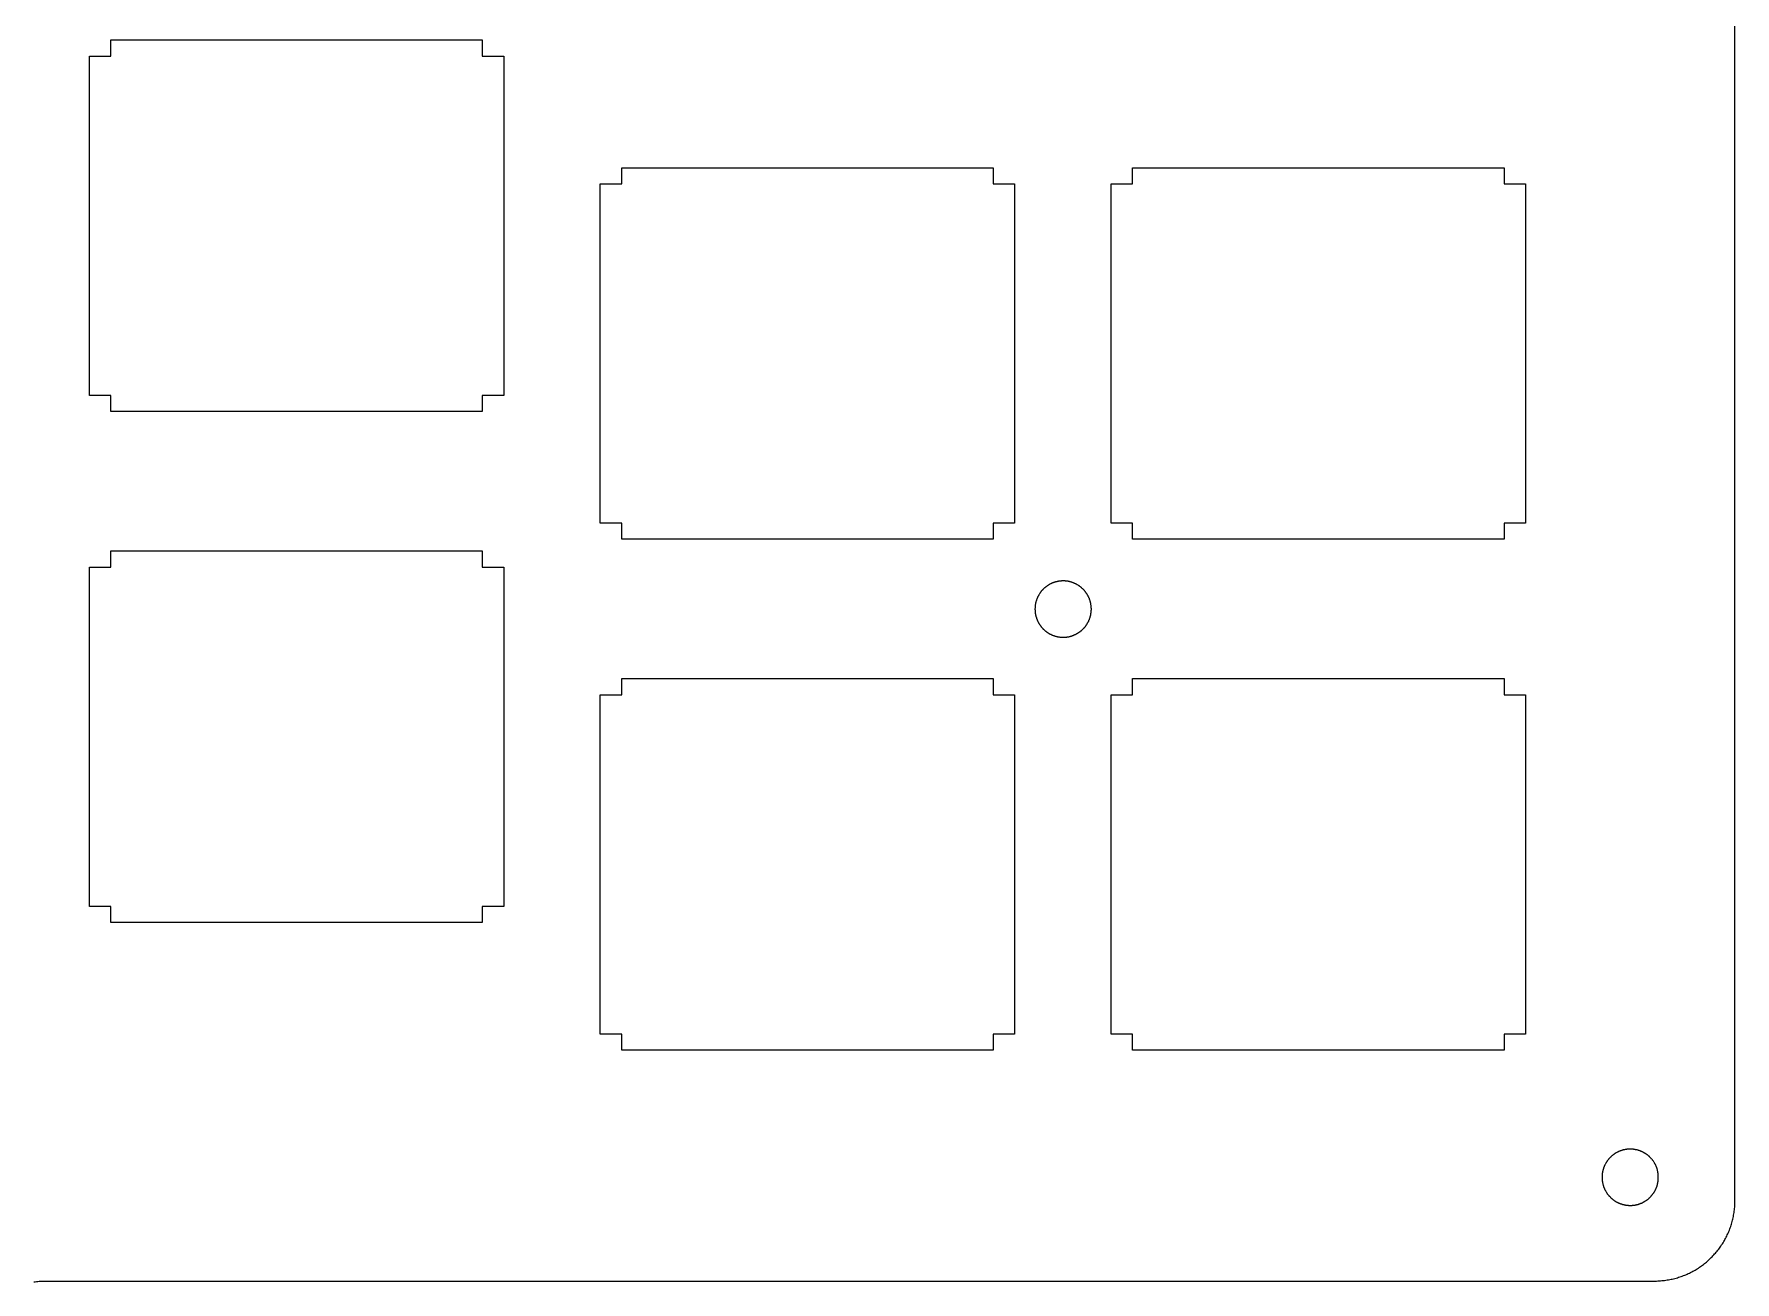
# Model space of a CAD drawing. Extents: x 0 to 154, y 0 to 134.
# Drawn here: x 90.2 to 153.6, y 34 to 80.6 of the extents above; entities that cross this region are included whole.
import ezdxf

# ---------------------------------------------------------------- set-up
doc = ezdxf.new("R2010")
doc.units = 0
doc.layers.add('LAYER_1', color=7, linetype='CONTINUOUS')

# ---------------------------------------------------------------- blocks, each defined once
blk = doc.blocks.new('BLOCK_2')
at = {"layer": 'LAYER_1', "color": 7}
for points in [[(132.7, 227.69), (132.7, 225.99), (130.43, 225.99), (130.43, 190.13), (132.7, 190.13), (132.7, 188.43), (171.96, 188.43), (171.96, 190.13), (174.22, 190.13), (174.22, 225.99), (171.96, 225.99), (171.96, 227.69), (132.7, 227.69)], [(24.7, 214.19), (24.7, 212.49), (22.43, 212.49), (22.43, 176.64), (24.7, 176.64), (24.7, 174.93), (63.96, 174.93), (63.96, 176.64), (66.22, 176.64), (66.22, 212.49), (63.96, 212.49), (63.96, 214.19), (24.7, 214.19)], [(78.7, 214.19), (78.7, 212.49), (76.43, 212.49), (76.43, 176.64), (78.7, 176.64), (78.7, 174.93), (117.96, 174.93), (117.96, 176.64), (120.22, 176.64), (120.22, 212.49), (117.96, 212.49), (117.96, 214.19), (78.7, 214.19)], [(132.7, 173.69), (132.7, 171.99), (130.43, 171.99), (130.43, 136.13), (132.7, 136.13), (132.7, 134.43), (171.96, 134.43), (171.96, 136.13), (174.22, 136.13), (174.22, 171.99), (171.96, 171.99), (171.96, 173.69), (132.7, 173.69)], [(24.7, 160.2), (24.7, 158.49), (22.43, 158.49), (22.43, 122.64), (24.7, 122.64), (24.7, 120.93), (63.96, 120.93), (63.96, 122.64), (66.22, 122.64), (66.22, 158.49), (63.96, 158.49), (63.96, 160.2), (24.7, 160.2)], [(78.7, 160.2), (78.7, 158.49), (76.43, 158.49), (76.43, 122.64), (78.7, 122.64), (78.7, 120.93), (117.96, 120.93), (117.96, 122.64), (120.22, 122.64), (120.22, 158.49), (117.96, 158.49), (117.96, 160.2), (78.7, 160.2)]]:
    blk.add_lwpolyline(points, dxfattribs=at)
for points in [[(180.11, 96.44, 0), (179.97, 96.46, 0), (179.83, 96.48, 0), (179.69, 96.49, 0), (179.55, 96.51, 0), (179.41, 96.52, 0), (179.27, 96.53, 0), (179.12, 96.54, 0), (178.98, 96.54, 0), (178.84, 96.54, 0), (178.76, 96.54, 0), (178.64, 96.54, 0), (178.41, 96.54, 0), (178.08, 96.54, 0), (177.65, 96.54, 0), (177.12, 96.54, 0), (176.5, 96.54, 0), (175.79, 96.54, 0), (174.98, 96.54, 0), (174.09, 96.54, 0), (173.11, 96.54, 0), (172.04, 96.54, 0), (170.89, 96.54, 0), (169.67, 96.54, 0), (168.36, 96.54, 0), (166.98, 96.54, 0), (165.53, 96.54, 0), (164.01, 96.54, 0), (162.41, 96.54, 0), (160.76, 96.54, 0), (159.03, 96.54, 0), (157.25, 96.54, 0), (155.41, 96.54, 0), (153.5, 96.54, 0), (151.55, 96.54, 0), (149.54, 96.54, 0), (147.47, 96.54, 0), (145.37, 96.54, 0), (143.21, 96.54, 0), (141.01, 96.54, 0), (138.77, 96.54, 0), (136.48, 96.54, 0), (134.16, 96.54, 0), (131.81, 96.54, 0), (129.42, 96.54, 0), (127, 96.54, 0), (124.55, 96.54, 0), (122.08, 96.54, 0), (119.58, 96.54, 0), (117.06, 96.54, 0), (114.52, 96.54, 0), (111.96, 96.54, 0), (109.38, 96.54, 0), (106.79, 96.54, 0), (104.19, 96.54, 0), (101.59, 96.54, 0), (98.97, 96.54, 0), (96.36, 96.54, 0), (93.73, 96.54, 0), (91.11, 96.54, 0), (88.5, 96.54, 0), (85.88, 96.54, 0), (83.28, 96.54, 0), (80.68, 96.54, 0), (78.09, 96.54, 0), (75.52, 96.54, 0), (72.96, 96.54, 0), (70.42, 96.54, 0), (67.9, 96.54, 0), (65.4, 96.54, 0), (62.93, 96.54, 0), (60.48, 96.54, 0), (58.06, 96.54, 0), (55.67, 96.54, 0), (53.32, 96.54, 0), (51, 96.54, 0), (48.72, 96.54, 0), (46.48, 96.54, 0), (44.28, 96.54, 0), (42.12, 96.54, 0), (40.02, 96.54, 0), (37.96, 96.54, 0), (35.95, 96.54, 0), (33.99, 96.54, 0), (32.1, 96.54, 0), (30.25, 96.54, 0), (28.47, 96.54, 0), (26.75, 96.54, 0), (25.1, 96.54, 0), (23.51, 96.54, 0), (21.99, 96.54, 0), (20.54, 96.54, 0), (19.16, 96.54, 0), (17.86, 96.54, 0), (16.64, 96.54, 0), (15.49, 96.54, 0), (14.43, 96.54, 0), (13.45, 96.54, 0), (12.56, 96.54, 0), (11.76, 96.54, 0), (11.05, 96.54, 0), (10.43, 96.54, 0), (9.91, 96.54, 0), (9.48, 96.54, 0), (9.16, 96.54, 0), (8.93, 96.54, 0), (8.81, 96.54, 0), (8.74, 96.54, 0), (8.59, 96.54, 0), (8.45, 96.55, 0), (8.31, 96.56, 0), (8.16, 96.56, 0), (8.02, 96.58, 0), (7.88, 96.59, 0), (7.74, 96.61, 0), (7.6, 96.62, 0), (7.46, 96.65, 0), (7.32, 96.67, 0), (7.19, 96.69, 0), (7.05, 96.72, 0), (6.91, 96.75, 0), (6.78, 96.78, 0), (6.64, 96.82, 0), (6.51, 96.85, 0), (6.38, 96.89, 0), (6.25, 96.93, 0), (6.11, 96.97, 0), (5.98, 97.02, 0), (5.86, 97.06, 0), (5.73, 97.11, 0), (5.6, 97.16, 0), (5.48, 97.21, 0), (5.35, 97.27, 0), (5.23, 97.32, 0), (5.1, 97.38, 0), (4.98, 97.44, 0), (4.86, 97.5, 0), (4.74, 97.57, 0), (4.62, 97.63, 0), (4.51, 97.7, 0), (4.39, 97.77, 0), (4.28, 97.84, 0), (4.16, 97.91, 0), (4.05, 97.99, 0), (3.94, 98.06, 0), (3.83, 98.14, 0), (3.72, 98.22, 0), (3.61, 98.3, 0), (3.51, 98.38, 0), (3.4, 98.47, 0), (3.3, 98.55, 0), (3.2, 98.64, 0), (3.1, 98.73, 0), (3, 98.82, 0), (2.9, 98.91, 0), (2.8, 99.01, 0), (2.71, 99.1, 0), (2.62, 99.2, 0), (2.53, 99.3, 0), (2.44, 99.4, 0), (2.35, 99.5, 0), (2.26, 99.6, 0), (2.17, 99.7, 0), (2.09, 99.81, 0), (2.01, 99.92, 0), (1.93, 100.02, 0), (1.85, 100.13, 0), (1.77, 100.24, 0), (1.7, 100.36, 0), (1.62, 100.47, 0), (1.55, 100.58, 0), (1.48, 100.7, 0), (1.41, 100.81, 0), (1.35, 100.93, 0), (1.28, 101.05, 0), (1.22, 101.17, 0), (1.16, 101.29, 0), (1.1, 101.41, 0), (1.04, 101.54, 0), (0.99, 101.66, 0), (0.93, 101.79, 0), (0.88, 101.91, 0), (0.83, 102.04, 0), (0.79, 102.17, 0), (0.74, 102.3, 0), (0.7, 102.43, 0), (0.66, 102.56, 0), (0.62, 102.69, 0), (0.58, 102.83, 0), (0.55, 102.96, 0), (0.51, 103.09, 0), (0.48, 103.23, 0), (0.45, 103.36, 0), (0.43, 103.5, 0), (0.4, 103.64, 0), (0.38, 103.78, 0), (0.36, 103.92, 0), (0.34, 104.06, 0), (0.33, 104.2, 0), (0.32, 104.34, 0), (0.31, 104.48, 0), (0.3, 104.63, 0), (0.29, 104.77, 0), (0.29, 104.91, 0), (0.29, 105.05, 0), (0.29, 105.13, 0), (0.29, 105.36, 0), (0.29, 105.73, 0), (0.29, 106.23, 0), (0.29, 106.87, 0), (0.29, 107.64, 0), (0.29, 108.54, 0), (0.29, 109.56, 0), (0.29, 110.71, 0), (0.29, 111.98, 0), (0.29, 113.36, 0), (0.29, 114.85, 0), (0.29, 116.45, 0), (0.29, 118.17, 0), (0.29, 119.98, 0), (0.29, 121.9, 0), (0.29, 123.91, 0), (0.29, 126.02, 0), (0.29, 128.22, 0), (0.29, 130.51, 0), (0.29, 132.89, 0), (0.29, 135.35, 0), (0.29, 137.89, 0), (0.29, 140.5, 0), (0.29, 143.19, 0), (0.29, 145.96, 0), (0.29, 148.79, 0), (0.29, 151.68, 0), (0.29, 154.63, 0), (0.29, 157.65, 0), (0.29, 160.72, 0), (0.29, 163.84, 0), (0.29, 167.02, 0), (0.29, 170.24, 0), (0.29, 173.5, 0), (0.29, 176.81, 0), (0.29, 180.15, 0), (0.29, 183.53, 0), (0.29, 186.94, 0), (0.29, 190.37, 0), (0.29, 193.84, 0), (0.29, 197.32, 0), (0.29, 200.83, 0), (0.29, 204.35, 0), (0.29, 207.89, 0), (0.29, 211.44, 0), (0.29, 214.99, 0), (0.29, 218.55, 0), (0.29, 222.12, 0), (0.29, 225.68, 0), (0.29, 229.23, 0)], [(74.28, 167.55, 0), (74.28, 167.5, 0), (74.27, 167.45, 0), (74.27, 167.4, 0), (74.27, 167.36, 0), (74.27, 167.31, 0), (74.26, 167.26, 0), (74.26, 167.22, 0), (74.25, 167.17, 0), (74.25, 167.13, 0), (74.24, 167.08, 0), (74.23, 167.03, 0), (74.22, 166.99, 0), (74.21, 166.94, 0), (74.21, 166.9, 0), (74.19, 166.86, 0), (74.18, 166.81, 0), (74.17, 166.77, 0), (74.16, 166.72, 0), (74.15, 166.68, 0), (74.13, 166.64, 0), (74.12, 166.59, 0), (74.11, 166.55, 0), (74.09, 166.51, 0), (74.07, 166.47, 0), (74.06, 166.43, 0), (74.04, 166.38, 0), (74.02, 166.34, 0), (74, 166.3, 0), (73.99, 166.26, 0), (73.97, 166.22, 0), (73.95, 166.18, 0), (73.92, 166.14, 0), (73.9, 166.1, 0), (73.88, 166.07, 0), (73.86, 166.03, 0), (73.84, 165.99, 0), (73.81, 165.95, 0), (73.79, 165.91, 0), (73.76, 165.88, 0), (73.74, 165.84, 0), (73.71, 165.81, 0), (73.69, 165.77, 0), (73.66, 165.74, 0), (73.63, 165.7, 0), (73.61, 165.67, 0), (73.58, 165.63, 0), (73.55, 165.6, 0), (73.52, 165.57, 0), (73.49, 165.53, 0), (73.46, 165.5, 0), (73.43, 165.47, 0), (73.4, 165.44, 0), (73.37, 165.41, 0), (73.34, 165.38, 0), (73.3, 165.35, 0), (73.27, 165.32, 0), (73.24, 165.29, 0), (73.2, 165.26, 0), (73.17, 165.23, 0), (73.14, 165.2, 0), (73.1, 165.18, 0), (73.07, 165.15, 0), (73.03, 165.12, 0), (72.99, 165.1, 0), (72.96, 165.07, 0), (72.92, 165.05, 0), (72.88, 165.03, 0), (72.85, 165, 0), (72.81, 164.98, 0), (72.77, 164.96, 0), (72.73, 164.94, 0), (72.69, 164.91, 0), (72.65, 164.9, 0), (72.61, 164.88, 0), (72.57, 164.85, 0), (72.53, 164.84, 0), (72.49, 164.82, 0), (72.45, 164.8, 0), (72.41, 164.78, 0), (72.37, 164.77, 0), (72.32, 164.75, 0), (72.28, 164.74, 0), (72.24, 164.72, 0), (72.2, 164.71, 0), (72.15, 164.69, 0), (72.11, 164.68, 0), (72.07, 164.67, 0), (72.02, 164.66, 0), (71.98, 164.65, 0), (71.93, 164.64, 0), (71.89, 164.63, 0), (71.84, 164.62, 0), (71.8, 164.61, 0), (71.75, 164.6, 0), (71.71, 164.6, 0), (71.66, 164.59, 0), (71.62, 164.59, 0), (71.57, 164.58, 0), (71.52, 164.58, 0), (71.48, 164.57, 0), (71.43, 164.57, 0), (71.38, 164.57, 0), (71.34, 164.57, 0), (71.29, 164.57, 0), (71.24, 164.57, 0), (71.19, 164.57, 0), (71.15, 164.57, 0), (71.1, 164.58, 0), (71.05, 164.58, 0), (71.01, 164.59, 0), (70.96, 164.59, 0), (70.91, 164.59, 0), (70.87, 164.6, 0), (70.82, 164.61, 0), (70.78, 164.62, 0), (70.73, 164.62, 0), (70.69, 164.63, 0), (70.64, 164.64, 0), (70.6, 164.65, 0), (70.55, 164.66, 0), (70.51, 164.68, 0), (70.47, 164.69, 0), (70.42, 164.7, 0), (70.38, 164.72, 0), (70.34, 164.73, 0), (70.3, 164.74, 0), (70.25, 164.76, 0), (70.21, 164.78, 0), (70.17, 164.79, 0), (70.13, 164.81, 0), (70.09, 164.83, 0), (70.05, 164.85, 0), (70.01, 164.87, 0), (69.97, 164.88, 0), (69.93, 164.91, 0), (69.89, 164.93, 0), (69.85, 164.95, 0), (69.81, 164.97, 0), (69.77, 164.99, 0), (69.73, 165.01, 0), (69.7, 165.04, 0), (69.66, 165.06, 0), (69.62, 165.09, 0), (69.59, 165.11, 0), (69.55, 165.14, 0), (69.52, 165.16, 0), (69.48, 165.19, 0), (69.45, 165.22, 0), (69.41, 165.25, 0), (69.38, 165.27, 0), (69.34, 165.3, 0), (69.31, 165.33, 0), (69.28, 165.36, 0), (69.25, 165.39, 0), (69.21, 165.42, 0), (69.18, 165.45, 0), (69.15, 165.49, 0), (69.12, 165.52, 0), (69.09, 165.55, 0), (69.06, 165.58, 0), (69.03, 165.62, 0), (69.01, 165.65, 0), (68.98, 165.68, 0), (68.95, 165.72, 0), (68.92, 165.75, 0), (68.9, 165.79, 0), (68.87, 165.82, 0), (68.85, 165.86, 0), (68.82, 165.9, 0), (68.8, 165.93, 0), (68.77, 165.97, 0), (68.75, 166.01, 0), (68.73, 166.05, 0), (68.71, 166.09, 0), (68.68, 166.12, 0), (68.66, 166.16, 0), (68.64, 166.2, 0), (68.62, 166.24, 0), (68.6, 166.28, 0), (68.58, 166.32, 0), (68.57, 166.36, 0), (68.55, 166.41, 0), (68.53, 166.45, 0), (68.52, 166.49, 0), (68.5, 166.53, 0), (68.49, 166.57, 0), (68.47, 166.62, 0), (68.46, 166.66, 0), (68.44, 166.7, 0), (68.43, 166.75, 0), (68.42, 166.79, 0), (68.41, 166.83, 0), (68.4, 166.88, 0), (68.39, 166.92, 0), (68.38, 166.97, 0), (68.37, 167.01, 0), (68.36, 167.06, 0), (68.36, 167.1, 0), (68.35, 167.15, 0), (68.34, 167.19, 0), (68.34, 167.24, 0), (68.33, 167.29, 0), (68.33, 167.33, 0), (68.33, 167.38, 0), (68.33, 167.43, 0), (68.32, 167.47, 0), (68.32, 167.52, 0), (68.32, 167.57, 0), (68.32, 167.62, 0), (68.33, 167.66, 0), (68.33, 167.71, 0), (68.33, 167.76, 0), (68.33, 167.81, 0), (68.34, 167.85, 0), (68.34, 167.9, 0), (68.35, 167.94, 0), (68.36, 167.99, 0), (68.36, 168.03, 0), (68.37, 168.08, 0), (68.38, 168.12, 0), (68.39, 168.17, 0), (68.4, 168.21, 0), (68.41, 168.26, 0), (68.42, 168.3, 0), (68.43, 168.35, 0), (68.44, 168.39, 0), (68.46, 168.43, 0), (68.47, 168.48, 0), (68.49, 168.52, 0), (68.5, 168.56, 0), (68.52, 168.6, 0), (68.53, 168.65, 0), (68.55, 168.69, 0), (68.57, 168.73, 0), (68.58, 168.77, 0), (68.6, 168.81, 0), (68.62, 168.85, 0), (68.64, 168.89, 0), (68.66, 168.93, 0), (68.68, 168.97, 0), (68.71, 169.01, 0), (68.73, 169.04, 0), (68.75, 169.08, 0), (68.77, 169.12, 0), (68.8, 169.16, 0), (68.82, 169.19, 0), (68.85, 169.23, 0), (68.87, 169.27, 0), (68.9, 169.3, 0), (68.92, 169.34, 0), (68.95, 169.37, 0), (68.98, 169.41, 0), (69.01, 169.44, 0), (69.03, 169.48, 0), (69.06, 169.51, 0), (69.09, 169.54, 0), (69.12, 169.58, 0), (69.15, 169.61, 0), (69.18, 169.64, 0), (69.21, 169.67, 0), (69.25, 169.7, 0), (69.28, 169.73, 0), (69.31, 169.76, 0), (69.34, 169.79, 0), (69.38, 169.82, 0), (69.41, 169.85, 0), (69.45, 169.88, 0), (69.48, 169.9, 0), (69.52, 169.93, 0), (69.55, 169.96, 0), (69.59, 169.98, 0), (69.62, 170.01, 0), (69.66, 170.03, 0), (69.7, 170.06, 0), (69.73, 170.08, 0), (69.77, 170.1, 0), (69.81, 170.12, 0), (69.85, 170.15, 0), (69.89, 170.17, 0), (69.93, 170.19, 0), (69.97, 170.21, 0), (70.01, 170.23, 0), (70.05, 170.25, 0), (70.09, 170.26, 0), (70.13, 170.28, 0), (70.17, 170.3, 0), (70.21, 170.32, 0), (70.25, 170.33, 0), (70.3, 170.35, 0), (70.34, 170.36, 0), (70.38, 170.38, 0), (70.42, 170.39, 0), (70.47, 170.4, 0), (70.51, 170.42, 0), (70.55, 170.43, 0), (70.6, 170.44, 0), (70.64, 170.45, 0), (70.69, 170.46, 0), (70.73, 170.47, 0), (70.78, 170.48, 0), (70.82, 170.48, 0), (70.87, 170.49, 0), (70.91, 170.5, 0), (70.96, 170.5, 0), (71.01, 170.51, 0), (71.05, 170.51, 0), (71.1, 170.52, 0), (71.15, 170.52, 0), (71.19, 170.52, 0), (71.24, 170.52, 0), (71.29, 170.52, 0), (71.34, 170.52, 0), (71.38, 170.52, 0), (71.43, 170.52, 0), (71.48, 170.52, 0), (71.52, 170.51, 0), (71.57, 170.51, 0), (71.62, 170.51, 0), (71.66, 170.5, 0), (71.71, 170.5, 0), (71.75, 170.49, 0), (71.8, 170.48, 0), (71.84, 170.47, 0), (71.89, 170.46, 0), (71.93, 170.46, 0), (71.98, 170.44, 0), (72.02, 170.43, 0), (72.07, 170.42, 0), (72.11, 170.41, 0), (72.15, 170.4, 0), (72.2, 170.38, 0), (72.24, 170.37, 0), (72.28, 170.36, 0), (72.32, 170.34, 0), (72.37, 170.32, 0), (72.41, 170.31, 0), (72.45, 170.29, 0), (72.49, 170.27, 0), (72.53, 170.26, 0), (72.57, 170.24, 0), (72.61, 170.22, 0), (72.65, 170.2, 0), (72.69, 170.18, 0), (72.73, 170.16, 0), (72.77, 170.13, 0), (72.81, 170.11, 0), (72.85, 170.09, 0), (72.88, 170.07, 0), (72.92, 170.04, 0), (72.96, 170.02, 0), (72.99, 169.99, 0), (73.03, 169.97, 0), (73.07, 169.94, 0), (73.1, 169.91, 0), (73.14, 169.89, 0), (73.17, 169.86, 0), (73.2, 169.83, 0), (73.24, 169.8, 0), (73.27, 169.78, 0), (73.3, 169.75, 0), (73.34, 169.72, 0), (73.37, 169.69, 0), (73.4, 169.66, 0), (73.43, 169.62, 0), (73.46, 169.59, 0), (73.49, 169.56, 0), (73.52, 169.53, 0), (73.55, 169.49, 0), (73.58, 169.46, 0), (73.61, 169.43, 0), (73.63, 169.39, 0), (73.66, 169.36, 0), (73.69, 169.32, 0), (73.71, 169.29, 0), (73.74, 169.25, 0), (73.76, 169.21, 0), (73.79, 169.18, 0), (73.81, 169.14, 0), (73.84, 169.1, 0), (73.86, 169.06, 0), (73.88, 169.03, 0), (73.9, 168.99, 0), (73.92, 168.95, 0), (73.95, 168.91, 0), (73.97, 168.87, 0), (73.99, 168.83, 0), (74, 168.79, 0), (74.02, 168.75, 0), (74.04, 168.71, 0), (74.06, 168.67, 0), (74.07, 168.62, 0), (74.09, 168.58, 0), (74.11, 168.54, 0), (74.12, 168.5, 0), (74.13, 168.46, 0), (74.15, 168.41, 0), (74.16, 168.37, 0), (74.17, 168.32, 0), (74.18, 168.28, 0), (74.19, 168.24, 0), (74.21, 168.19, 0), (74.21, 168.15, 0), (74.22, 168.1, 0), (74.23, 168.06, 0), (74.24, 168.01, 0), (74.25, 167.97, 0), (74.25, 167.92, 0), (74.26, 167.87, 0), (74.26, 167.83, 0), (74.27, 167.78, 0), (74.27, 167.74, 0), (74.27, 167.69, 0), (74.27, 167.64, 0), (74.28, 167.59, 0), (74.28, 167.55, 0)], [(14.34, 107.5, 0), (14.34, 107.46, 0), (14.34, 107.41, 0), (14.33, 107.36, 0), (14.33, 107.31, 0), (14.33, 107.27, 0), (14.32, 107.22, 0), (14.32, 107.18, 0), (14.31, 107.13, 0), (14.31, 107.08, 0), (14.3, 107.04, 0), (14.29, 106.99, 0), (14.29, 106.95, 0), (14.28, 106.9, 0), (14.27, 106.86, 0), (14.26, 106.81, 0), (14.25, 106.77, 0), (14.23, 106.72, 0), (14.22, 106.68, 0), (14.21, 106.64, 0), (14.2, 106.59, 0), (14.18, 106.55, 0), (14.17, 106.51, 0), (14.15, 106.47, 0), (14.14, 106.42, 0), (14.12, 106.38, 0), (14.1, 106.34, 0), (14.09, 106.3, 0), (14.07, 106.26, 0), (14.05, 106.22, 0), (14.03, 106.18, 0), (14.01, 106.14, 0), (13.99, 106.1, 0), (13.97, 106.06, 0), (13.94, 106.02, 0), (13.92, 105.98, 0), (13.9, 105.95, 0), (13.88, 105.91, 0), (13.85, 105.87, 0), (13.83, 105.84, 0), (13.8, 105.8, 0), (13.78, 105.76, 0), (13.75, 105.73, 0), (13.72, 105.69, 0), (13.7, 105.66, 0), (13.67, 105.62, 0), (13.64, 105.59, 0), (13.61, 105.56, 0), (13.58, 105.52, 0), (13.55, 105.49, 0), (13.52, 105.46, 0), (13.49, 105.43, 0), (13.46, 105.39, 0), (13.43, 105.36, 0), (13.4, 105.33, 0), (13.37, 105.3, 0), (13.33, 105.27, 0), (13.3, 105.25, 0), (13.27, 105.22, 0), (13.23, 105.19, 0), (13.2, 105.16, 0), (13.16, 105.13, 0), (13.13, 105.11, 0), (13.09, 105.08, 0), (13.06, 105.06, 0), (13.02, 105.03, 0), (12.98, 105.01, 0), (12.95, 104.98, 0), (12.91, 104.96, 0), (12.87, 104.94, 0), (12.83, 104.92, 0), (12.79, 104.89, 0), (12.75, 104.87, 0), (12.71, 104.85, 0), (12.67, 104.83, 0), (12.63, 104.81, 0), (12.59, 104.79, 0), (12.55, 104.78, 0), (12.51, 104.76, 0), (12.47, 104.74, 0), (12.43, 104.72, 0), (12.39, 104.71, 0), (12.35, 104.69, 0), (12.3, 104.68, 0), (12.26, 104.67, 0), (12.22, 104.65, 0), (12.17, 104.64, 0), (12.13, 104.63, 0), (12.09, 104.62, 0), (12.04, 104.61, 0), (12, 104.59, 0), (11.95, 104.59, 0), (11.91, 104.58, 0), (11.86, 104.57, 0), (11.82, 104.56, 0), (11.77, 104.56, 0), (11.72, 104.55, 0), (11.68, 104.54, 0), (11.63, 104.54, 0), (11.59, 104.54, 0), (11.54, 104.53, 0), (11.49, 104.53, 0), (11.45, 104.53, 0), (11.4, 104.53, 0), (11.35, 104.53, 0), (11.3, 104.53, 0), (11.26, 104.53, 0), (11.21, 104.53, 0), (11.16, 104.53, 0), (11.12, 104.54, 0), (11.07, 104.54, 0), (11.02, 104.55, 0), (10.98, 104.55, 0), (10.93, 104.56, 0), (10.89, 104.56, 0), (10.84, 104.57, 0), (10.79, 104.58, 0), (10.75, 104.59, 0), (10.71, 104.6, 0), (10.66, 104.61, 0), (10.62, 104.62, 0), (10.57, 104.63, 0), (10.53, 104.64, 0), (10.49, 104.66, 0), (10.44, 104.67, 0), (10.4, 104.69, 0), (10.36, 104.7, 0), (10.32, 104.72, 0), (10.27, 104.73, 0), (10.23, 104.75, 0), (10.19, 104.77, 0), (10.15, 104.78, 0), (10.11, 104.8, 0), (10.07, 104.82, 0), (10.03, 104.84, 0), (9.99, 104.86, 0), (9.95, 104.88, 0), (9.91, 104.9, 0), (9.87, 104.93, 0), (9.83, 104.95, 0), (9.8, 104.97, 0), (9.76, 105, 0), (9.72, 105.02, 0), (9.69, 105.04, 0), (9.65, 105.07, 0), (9.61, 105.09, 0), (9.58, 105.12, 0), (9.54, 105.15, 0), (9.51, 105.17, 0), (9.47, 105.2, 0), (9.44, 105.23, 0), (9.41, 105.26, 0), (9.37, 105.29, 0), (9.34, 105.32, 0), (9.31, 105.35, 0), (9.28, 105.38, 0), (9.25, 105.41, 0), (9.21, 105.44, 0), (9.18, 105.47, 0), (9.15, 105.51, 0), (9.13, 105.54, 0), (9.1, 105.57, 0), (9.07, 105.61, 0), (9.04, 105.64, 0), (9.01, 105.67, 0), (8.99, 105.71, 0), (8.96, 105.75, 0), (8.93, 105.78, 0), (8.91, 105.82, 0), (8.88, 105.85, 0), (8.86, 105.89, 0), (8.84, 105.93, 0), (8.81, 105.97, 0), (8.79, 106, 0), (8.77, 106.04, 0), (8.75, 106.08, 0), (8.73, 106.12, 0), (8.7, 106.16, 0), (8.69, 106.2, 0), (8.67, 106.24, 0), (8.65, 106.28, 0), (8.63, 106.32, 0), (8.61, 106.36, 0), (8.59, 106.41, 0), (8.58, 106.45, 0), (8.56, 106.49, 0), (8.55, 106.53, 0), (8.53, 106.57, 0), (8.52, 106.62, 0), (8.51, 106.66, 0), (8.49, 106.7, 0), (8.48, 106.75, 0), (8.47, 106.79, 0), (8.46, 106.83, 0), (8.45, 106.88, 0), (8.44, 106.92, 0), (8.43, 106.97, 0), (8.43, 107.02, 0), (8.42, 107.06, 0), (8.41, 107.11, 0), (8.41, 107.15, 0), (8.4, 107.2, 0), (8.4, 107.25, 0), (8.39, 107.29, 0), (8.39, 107.34, 0), (8.39, 107.39, 0), (8.39, 107.43, 0), (8.39, 107.48, 0), (8.39, 107.53, 0), (8.39, 107.58, 0), (8.39, 107.62, 0), (8.39, 107.67, 0), (8.39, 107.72, 0), (8.4, 107.76, 0), (8.4, 107.81, 0), (8.41, 107.86, 0), (8.41, 107.9, 0), (8.42, 107.95, 0), (8.43, 107.99, 0), (8.43, 108.04, 0), (8.44, 108.08, 0), (8.45, 108.13, 0), (8.46, 108.17, 0), (8.47, 108.22, 0), (8.48, 108.26, 0), (8.49, 108.3, 0), (8.51, 108.35, 0), (8.52, 108.39, 0), (8.53, 108.43, 0), (8.55, 108.48, 0), (8.56, 108.52, 0), (8.58, 108.56, 0), (8.59, 108.6, 0), (8.61, 108.64, 0), (8.63, 108.69, 0), (8.65, 108.73, 0), (8.67, 108.77, 0), (8.69, 108.81, 0), (8.7, 108.85, 0), (8.73, 108.89, 0), (8.75, 108.92, 0), (8.77, 108.96, 0), (8.79, 109, 0), (8.81, 109.04, 0), (8.84, 109.08, 0), (8.86, 109.12, 0), (8.88, 109.15, 0), (8.91, 109.19, 0), (8.93, 109.23, 0), (8.96, 109.26, 0), (8.99, 109.3, 0), (9.01, 109.33, 0), (9.04, 109.37, 0), (9.07, 109.4, 0), (9.1, 109.43, 0), (9.13, 109.47, 0), (9.15, 109.5, 0), (9.18, 109.53, 0), (9.21, 109.56, 0), (9.25, 109.6, 0), (9.28, 109.63, 0), (9.31, 109.66, 0), (9.34, 109.69, 0), (9.37, 109.72, 0), (9.41, 109.75, 0), (9.44, 109.78, 0), (9.47, 109.8, 0), (9.51, 109.83, 0), (9.54, 109.86, 0), (9.58, 109.89, 0), (9.61, 109.91, 0), (9.65, 109.94, 0), (9.69, 109.96, 0), (9.72, 109.99, 0), (9.76, 110.01, 0), (9.8, 110.03, 0), (9.83, 110.06, 0), (9.87, 110.08, 0), (9.91, 110.1, 0), (9.95, 110.12, 0), (9.99, 110.14, 0), (10.03, 110.17, 0), (10.07, 110.19, 0), (10.11, 110.2, 0), (10.15, 110.22, 0), (10.19, 110.24, 0), (10.23, 110.26, 0), (10.27, 110.27, 0), (10.32, 110.29, 0), (10.36, 110.31, 0), (10.4, 110.32, 0), (10.44, 110.33, 0), (10.49, 110.35, 0), (10.53, 110.36, 0), (10.57, 110.37, 0), (10.62, 110.39, 0), (10.66, 110.4, 0), (10.71, 110.41, 0), (10.75, 110.42, 0), (10.79, 110.42, 0), (10.84, 110.43, 0), (10.89, 110.44, 0), (10.93, 110.45, 0), (10.98, 110.45, 0), (11.02, 110.46, 0), (11.07, 110.47, 0), (11.12, 110.47, 0), (11.16, 110.47, 0), (11.21, 110.48, 0), (11.26, 110.48, 0), (11.3, 110.48, 0), (11.35, 110.48, 0), (11.4, 110.48, 0), (11.45, 110.48, 0), (11.49, 110.48, 0), (11.54, 110.47, 0), (11.59, 110.47, 0), (11.63, 110.47, 0), (11.68, 110.46, 0), (11.72, 110.46, 0), (11.77, 110.45, 0), (11.82, 110.44, 0), (11.86, 110.44, 0), (11.91, 110.43, 0), (11.95, 110.42, 0), (12, 110.41, 0), (12.04, 110.4, 0), (12.09, 110.39, 0), (12.13, 110.38, 0), (12.17, 110.37, 0), (12.22, 110.36, 0), (12.26, 110.34, 0), (12.3, 110.33, 0), (12.35, 110.31, 0), (12.39, 110.3, 0), (12.43, 110.28, 0), (12.47, 110.27, 0), (12.51, 110.25, 0), (12.55, 110.23, 0), (12.59, 110.21, 0), (12.63, 110.19, 0), (12.67, 110.17, 0), (12.71, 110.16, 0), (12.75, 110.14, 0), (12.79, 110.11, 0), (12.83, 110.09, 0), (12.87, 110.07, 0), (12.91, 110.05, 0), (12.95, 110.02, 0), (12.98, 110, 0), (13.02, 109.97, 0), (13.06, 109.95, 0), (13.09, 109.92, 0), (13.13, 109.9, 0), (13.16, 109.87, 0), (13.2, 109.84, 0), (13.23, 109.82, 0), (13.27, 109.79, 0), (13.3, 109.76, 0), (13.33, 109.73, 0), (13.37, 109.7, 0), (13.4, 109.67, 0), (13.43, 109.64, 0), (13.46, 109.61, 0), (13.49, 109.58, 0), (13.52, 109.55, 0), (13.55, 109.52, 0), (13.58, 109.48, 0), (13.61, 109.45, 0), (13.64, 109.42, 0), (13.67, 109.38, 0), (13.7, 109.35, 0), (13.72, 109.31, 0), (13.75, 109.28, 0), (13.78, 109.24, 0), (13.8, 109.21, 0), (13.83, 109.17, 0), (13.85, 109.13, 0), (13.88, 109.1, 0), (13.9, 109.06, 0), (13.92, 109.02, 0), (13.94, 108.98, 0), (13.97, 108.94, 0), (13.99, 108.91, 0), (14.01, 108.87, 0), (14.03, 108.83, 0), (14.05, 108.79, 0), (14.07, 108.75, 0), (14.09, 108.71, 0), (14.1, 108.67, 0), (14.12, 108.62, 0), (14.14, 108.58, 0), (14.15, 108.54, 0), (14.17, 108.5, 0), (14.18, 108.45, 0), (14.2, 108.41, 0), (14.21, 108.37, 0), (14.22, 108.33, 0), (14.23, 108.28, 0), (14.25, 108.24, 0), (14.26, 108.19, 0), (14.27, 108.15, 0), (14.28, 108.11, 0), (14.29, 108.06, 0), (14.29, 108.02, 0), (14.3, 107.97, 0), (14.31, 107.92, 0), (14.31, 107.88, 0), (14.32, 107.83, 0), (14.32, 107.79, 0), (14.33, 107.74, 0), (14.33, 107.69, 0), (14.33, 107.65, 0), (14.34, 107.6, 0), (14.34, 107.55, 0), (14.34, 107.5, 0)]]:
    blk.add_polyline3d(points, dxfattribs=at)

msp = doc.modelspace()

# ---------------------------------------------------------------- block references
at = {"layer": 'LAYER_1', "xscale": -0.3528770268331181, "yscale": 0.3528770268331181, "zscale": 0.3528770268331181}
msp.add_blockref('BLOCK_2', (153.7, 0), dxfattribs=at)

doc.saveas('drawing.dxf')
